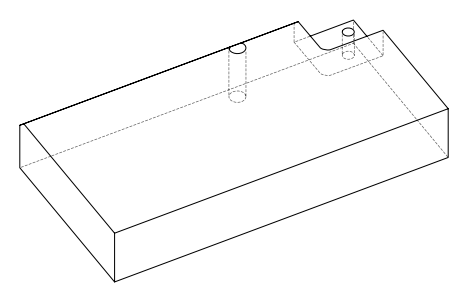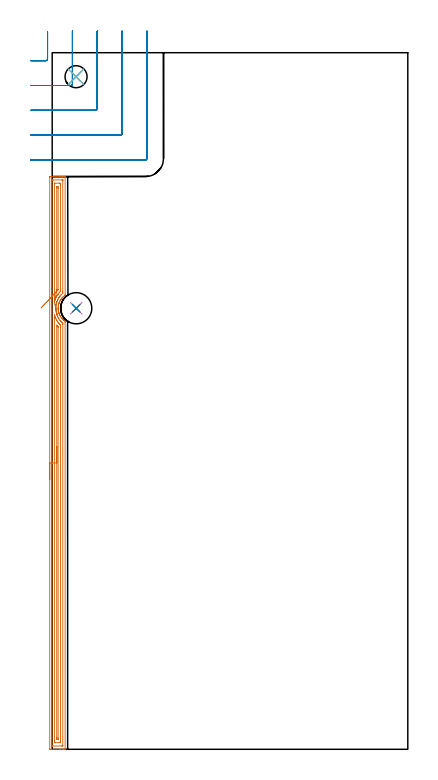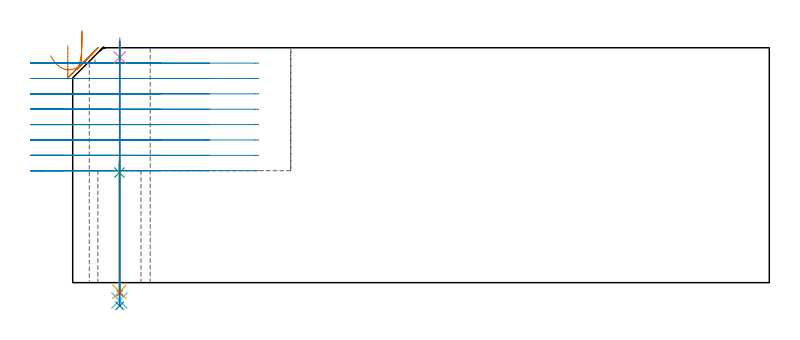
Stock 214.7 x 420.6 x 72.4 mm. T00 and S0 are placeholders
(PLAN: 8 operations, 6 tool changes, 20.3 min)
(1 AREA_MILL | FG_CHAMFER_SURFACE | UGT0205_001 | 11.24 min | 15191 mm3)
(2 MILL_CORNER_NOTCH_RECTANGULAR | CORNER_NOTCH_RECTANGULAR | UGT0201_094 | Follow Part, ap 5, ae 75% | 7.99 min | 189295 mm3)
(3 SPOT_DRILL | STEP1HOLE | NXT0321_9005460120000 | 0.04 min | 4 mm3)
(4 SPOT_DRILL_1 | STEP1HOLE_1 | NXT0321_9005460120000 | 0.05 min | 179 mm3)
(5 DRILL_THROUGH_HOLE_INTO_CENTER | STEP1HOLE | NXT0301_042 | 0.17 min | 1350 mm3)
(6 DRILL_TO_ENLARGE_THROUGH_HOLE | STEP1HOLE | UGT0301_267 | 0.18 min | 3425 mm3)
(7 DRILL_THROUGH_HOLE_INTO_CENTER_1 | STEP1HOLE_1 | NXT0301_065 | 0.31 min | 4861 mm3)
(8 DRILL_TO_ENLARGE_THROUGH_HOLE_1 | STEP1HOLE_1 | UGT0301_256 | 0.33 min | 14948 mm3)
(TOOL UGT0205_001 | Chamfer Mill 20 x 3 x 45 deg. | D20 FL50 Z2)
(TOOL UGT0201_094 | End mill 20 mm | D20 FL38 Z4)
(TOOL NXT0321_9005460120000 | NC Spot Drill, 142deg, 12mm, Carbide, Uncoated | D12 PA142 FL30 Z2)
(TOOL NXT0301_042 | Carbide Drill 7.1mm [860.1-0710-057A1-MM 2214] | D7.1 PA140 FL85 Z2)
(TOOL UGT0301_267 | Twist Drill 13.3 mm | D13.3 PA118 FL108 Z2)
(TOOL NXT0301_065 | Carbide Drill 9.4mm [860.1-0940-075A1-MM 2214] | D9.4 PA140 FL98 Z2)
(TOOL UGT0301_256 | Twist Drill 18.8 mm | D18.8 PA118 FL135 Z2)
(OP 1 AREA_MILL)
G17 G21 G94 G90
T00 M6
G54
G17 G0 G90 X-1.5 Y162.9 S1061 M3
G43 Z82.4 H0
Z73.1
G94 G1 Y162.938 Z72.228 F250.
Y163.052 Z71.363
Y163.241 Z70.512
Y163.503 Z69.68
Y163.837 Z68.874
Y164.24 Z68.1
Y164.709 Z67.364
Y165.24 Z66.672
Y165.829 Z66.029
Y166.472 Z65.44
Y167.164 Z64.908
Y167.9 Z64.44
Y168.674 Z64.037
Y169.48 Z63.703
Y170.312 Z63.441
Y171.164 Z63.252
Y172.028 Z63.138
Y172.9 Z63.1
Y345.191
X-1.497 Y345.46 Z63.102
X-1.492 Y345.79 Z63.106
X-1.157 Y345.8 Z63.44
X4.491 Z69.085
X5.059 Z69.656
X5.385 Z69.981
X5.953 Z70.55
X6.279 Z70.874
X6.93 Z71.53
X7.343 Z71.943
X7.737 Y345.793 Z72.329
X7.805 Y345.79 Z72.395
X7.8 Y345.641 Z72.4
Y274.668
X7.797 Y274.138 Z72.389
X7.637 Y274.013 Z72.236
X7.621 Y274.001 Z72.221
X7.367 Y273.815 Z71.966
X6.982 Y273.517 Z71.58
X6.873 Y273.424 Z71.47
X6.453 Y273.031 Z71.052
X6.048 Y272.623 Z70.647
X5.983 Y272.553 Z70.582
X5.936 Y272.495 Z70.535
X5.766 Y272.287 Z70.365
X5.683 Y272.184 Z70.279
X5.651 Y272.146 Z70.248
X5.54 Y272.002 Z70.14
X5.333 Y271.729 Z69.932
X5.208 Y271.543 Z69.807
X5.094 Y271.376 Z69.694
X4.856 Y270.974 Z69.455
X4.773 Y270.834 Z69.372
X4.68 Y270.651 Z69.277
X4.568 Y270.435 Z69.167
X4.545 Y270.39 Z69.144
X4.34 Y269.94 Z68.937
X4.267 Y269.758 Z68.862
X4.206 Y269.614 Z68.805
X4.193 Y269.575 Z68.792
X4.167 Y269.496 Z68.766
X4.109 Y269.312 Z68.702
X4.02 Y269.046 Z68.617
X3.971 Y268.876 Z68.571
X3.894 Y268.6 Z68.493
X3.876 Y268.516 Z68.473
X3.856 Y268.419 Z68.449
X3.794 Y268.151 Z68.389
X3.714 Y267.705 Z68.312
X3.693 Y267.526 Z68.286
X3.657 Y267.257 Z68.254
X3.619 Y266.792 Z68.214
X3.609 Y266.586 Z68.204
X3.603 Y266.359 Z68.2
X3.608 Y266.197
X3.61 Y266.091 Z68.206
X3.616 Y265.915 Z68.21
X3.629 Y265.741 Z68.218
X3.64 Y265.518 Z68.237
X3.643 Y265.468 Z68.241
X3.686 Y265.098 Z68.282
X3.695 Y265.02 Z68.291
X3.723 Y264.848 Z68.318
X3.767 Y264.574 Z68.364
X3.862 Y264.125 Z68.461
X3.895 Y263.999 Z68.494
X3.907 Y263.955 Z68.505
X3.946 Y263.803 Z68.546
X3.978 Y263.679 Z68.578
X4.031 Y263.509 Z68.63
X4.087 Y263.33 Z68.686
X4.193 Y263.021 Z68.792
X4.206 Y262.984 Z68.805
X4.288 Y262.785 Z68.885
X4.296 Y262.765 Z68.894
X4.488 Y262.335 Z69.085
X4.569 Y262.17 Z69.165
X4.705 Y261.891 Z69.304
X4.894 Y261.553 Z69.494
X5.094 Y261.221 Z69.694
X5.244 Y260.996 Z69.843
X5.539 Y260.6 Z70.139
X5.581 Y260.544 Z70.181
X5.936 Y260.102 Z70.535
X5.983 Y260.047 Z70.583
X6.419 Y259.603 Z71.018
X6.834 Y259.207 Z71.433
X6.872 Y259.175 Z71.471
X7.312 Y258.829 Z71.909
X7.62 Y258.601 Z72.22
X7.802 Y258.468 Z72.398
X7.8 Y257.744 Z72.4
Y0.163
X7.797 Y0.01 Z72.388
X7.737 Y0.006 Z72.329
X7.343 Y0. Z71.943
X6.93 Z71.53
X6.279 Z70.874
X5.059 Z69.656
X4.491 Z69.085
X-1.158 Z63.44
X-1.492 Y0.01 Z63.106
X-1.499 Y0.342 Z63.099
Y0.355
X-1.5 Y172.9 Z63.1
X-0.086 Z64.514
X-0.085 Y343.406 Z64.515
X-0.084 Y343.511 Z64.516
X-0.08 Y343.619 Z64.52
X-0.071 Y343.79 Z64.529
X0.021 Y343.792 Z64.621
X0.521 Y343.799 Z65.121
X5.884 Y343.8 Z70.484
X6.279 Y343.797 Z70.879
X6.335 Y343.794 Z70.935
X6.368 Y343.79 Z70.968
X6.379 Y343.781 Z70.979
X6.381 Y343.725 Z70.981
X6.385 Y343.512 Z70.985
Y343.406
X6.386 Y343.299 Z70.986
Y276.347
X6.384 Y275.56 Z70.984
X6.383 Y275.457 Z70.983
X6.379 Y275.353 Z70.979
X5.645 Y274.668 Z70.245
X5.515 Y274.538 Z70.115
X5.385 Y274.405 Z69.985
X5.08 Y274.079 Z69.68
X4.825 Y273.775 Z69.425
X4.678 Y273.589 Z69.278
X4.491 Y273.345 Z69.091
X4.297 Y273.076 Z68.897
X4.165 Y272.882 Z68.765
X3.945 Y272.535 Z68.545
X3.611 Y271.976 Z68.211
X3.597 Y271.947 Z68.197
X3.319 Y271.375 Z67.919
X3.192 Y271.097 Z67.792
X3.046 Y270.754 Z67.646
X2.954 Y270.524 Z67.554
X2.841 Y270.204 Z67.441
X2.822 Y270.145 Z67.422
X2.703 Y269.771 Z67.303
X2.603 Y269.411 Z67.203
X2.578 Y269.312 Z67.178
X2.436 Y268.686 Z67.036
X2.388 Y268.419 Z66.988
X2.31 Y267.919 Z66.91
X2.261 Y267.526 Z66.861
X2.226 Y267.11 Z66.826
X2.2 Y266.633 Z66.8
X2.195 Y266.248 Z66.795
X2.211 Y265.741 Z66.811
X2.239 Y265.311 Z66.839
X2.287 Y264.848 Z66.887
X2.367 Y264.29 Z66.967
X2.428 Y263.955 Z67.028
X2.61 Y263.156 Z67.21
X2.634 Y263.063 Z67.234
X2.703 Y262.822 Z67.303
X2.921 Y262.17 Z67.521
X3.053 Y261.82 Z67.653
X3.294 Y261.277 Z67.894
X3.392 Y261.072 Z67.992
X3.597 Y260.658 Z68.197
X3.713 Y260.443 Z68.313
X3.746 Y260.385 Z68.346
X3.962 Y260.02 Z68.562
X4.32 Y259.492 Z68.92
X4.491 Y259.26 Z69.091
X4.78 Y258.888 Z69.38
X5.013 Y258.599 Z69.613
X5.189 Y258.403 Z69.789
X5.385 Y258.202 Z69.985
X5.886 Y257.706 Z70.486
X6.088 Y257.52 Z70.688
X6.279 Y257.353 Z70.879
X6.346 Y257.293 Z70.946
X6.377 Y257.264 Z70.977
X6.381 Y257.133 Z70.981
X6.384 Y256.92 Z70.984
X6.385 Y256.814 Z70.985
X6.386 Y256.707 Z70.986
X6.385 Y2.394 Z70.985
X6.384 Y2.289 Z70.984
X6.38 Y2.182 Z70.98
X6.371 Y2.01 Z70.971
X6.279 Y2.008 Z70.879
X5.779 Y2.001 Z70.379
X0.416 Y2. Z65.016
X0.021 Y2.003 Z64.621
X-0.035 Y2.006 Z64.565
X-0.068 Y2.01 Z64.532
X-0.079 Y2.019 Z64.521
X-0.081 Y2.075 Z64.519
X-0.085 Y2.288 Z64.515
X-0.086 Y2.394 Z64.514
Y2.501
Y172.9
X1.328 Z65.928
X1.329 Y262.17 Z65.929
X1.33 Y262.204 Z65.93
X1.331 Y262.222 Z65.931
X1.333 Y262.234 Z65.933
X1.342 Y262.216 Z65.942
X1.359 Y262.17 Z65.959
X1.504 Y261.719 Z66.104
X1.57 Y261.516 Z66.17
X1.655 Y261.277 Z66.255
X1.809 Y260.872 Z66.409
X2.02 Y260.385 Z66.62
X2.193 Y260.001 Z66.793
X2.451 Y259.492 Z67.051
X2.703 Y259.043 Z67.303
X2.973 Y258.599 Z67.573
X3.56 Y257.744 Z68.16
X3.989 Y257.209 Z68.589
X4.326 Y256.814 Z68.926
X4.405 Y256.728 Z69.005
X4.491 Y256.64 Z69.091
X4.85 Y256.278 Z69.45
X4.939 Y256.186 Z69.539
X4.958 Y256.163 Z69.558
X4.965 Y256.137 Z69.565
X4.967 Y256.081 Z69.567
X4.97 Y255.921 Z69.57
X4.971 Y255.441 Z69.571
Y255.028
Y4.593
X4.969 Y4.18 Z69.569
X4.966 Y4.06 Z69.566
X4.964 Y4.01 Z69.564
X4.851 Y4.006 Z69.451
X4.67 Y4.001 Z69.27
X1.988 Z66.588
X1.809 Y4.004 Z66.409
X1.629 Y4.01 Z66.229
X1.335 Y4.029 Z65.935
X1.333 Y4.18 Z65.933
X1.33 Y4.658 Z65.93
X1.329 Y5.072 Z65.929
X1.328 Y5.552 Z65.928
Y172.9
X2.743 Z67.343
Y255.921
X2.749 Y256.059 Z67.349
X2.751 Y256.069 Z67.351
X2.762 Y256.06 Z67.362
X2.78 Y256.043 Z67.38
X3.556 Y255.069 Z68.156
X3.557 Y255.028 Z68.157
Y254.989
Y6.858
X3.551 Y6.045 Z68.151
X3.55 Y6.012 Z68.15
X2.75 Y6.015 Z67.35
X2.743 Y6.818 Z67.343
Y6.858
Y172.9
Y173.772 Z67.381
Y174.637 Z67.495
Y175.488 Z67.683
Y176.32 Z67.946
Y177.126 Z68.28
Y177.9 Z68.682
Y178.636 Z69.151
Y179.328 Z69.682
Y179.971 Z70.272
Y180.56 Z70.915
Y181.092 Z71.607
Y181.56 Z72.343
Y181.963 Z73.116
Y182.297 Z73.922
Y182.559 Z74.754
Y182.748 Z75.606
Y182.862 Z76.471
Y182.9 Z77.343
G0 Z82.4
X2.903 Y262.666
Z77.701
G1 X2.93 Y262.535 Z76.839
X2.942 Y262.479 Z75.969
X2.938 Y262.497 Z75.097
X2.919 Y262.589 Z74.229
X2.885 Y262.755 Z73.373
X2.837 Y262.993 Z72.536
X2.774 Y263.302 Z71.722
X2.697 Y263.68 Z70.94
X2.606 Y264.122 Z70.193
X2.503 Y264.627 Z69.489
X2.389 Y265.19 Z68.833
X2.263 Y265.807 Z68.229
X2.127 Y266.473 Z67.682
X1.982 Y267.183 Z67.197
X1.829 Y267.932 Z66.777
X1.669 Y268.714 Z66.424
X1.504 Y269.524 Z66.143
X1.335 Y270.354 Z65.935
X1.329 Y270.562 Z65.929
Y341.207
X1.331 Y341.62 Z65.931
X1.333 Y341.74 Z65.933
X1.336 Y341.79 Z65.936
X1.449 Y341.794 Z66.049
X1.63 Y341.799 Z66.23
X4.312 Z68.912
X4.491 Y341.796 Z69.091
X4.671 Y341.79 Z69.271
X4.965 Y341.771 Z69.565
X4.967 Y341.62 Z69.567
X4.97 Y341.142 Z69.57
X4.971 Y340.728 Z69.571
Y340.248
Y277.826
Y277.346
X4.969 Y276.93 Z69.569
X4.964 Y276.453 Z69.564
X4.733 Y276.212 Z69.333
X4.491 Y275.959 Z69.091
X4.299 Y275.752 Z68.899
X4.127 Y275.56 Z68.727
X3.889 Y275.269 Z68.489
X3.597 Y274.903 Z68.197
X3.495 Y274.769 Z68.095
X3.421 Y274.668 Z68.021
X3.129 Y274.242 Z67.729
X2.83 Y273.775 Z67.43
X2.782 Y273.696 Z67.382
X2.703 Y273.56 Z67.303
X2.461 Y273.124 Z67.061
X2.338 Y272.882 Z66.938
X2.164 Y272.528 Z66.764
X1.916 Y271.99 Z66.516
X1.883 Y271.915 Z66.483
X1.809 Y271.735 Z66.409
X1.638 Y271.268 Z66.238
X1.578 Y271.097 Z66.178
X1.457 Y270.728 Z66.057
X1.415 Y270.597 Z66.015
X1.366 Y270.44 Z65.966
X1.344 Y270.377 Z65.944
X1.335 Y270.354 Z65.935
X2.75 Y276.597 Z67.35
X2.743 Y277.306 Z67.343
Y277.346
Y338.982
X2.75 Y339.788 Z67.35
X3.55 Y339.785 Z68.15
X3.557 Y338.982 Z68.157
Y338.942
X3.556 Y277.629 Z68.156
X3.554 Y277.527 Z68.154
X3.55 Y277.48 Z68.15
X3.538 Y277.461 Z68.138
X3.513 Y277.43 Z68.113
X3.09 Y276.96 Z67.69
X2.75 Y276.597 Z67.35
X2.243 Y276.057 Z66.889
X1.71 Y275.489 Z66.494
X1.157 Y274.899 Z66.169
X0.585 Y274.29 Z65.916
X0.001 Y273.667 Z65.737
X-0.591 Y273.035 Z65.632
X-1.188 Y272.399 Z65.604
X-1.783 Y271.764 Z65.651
X-2.374 Y271.134 Z65.774
X-2.956 Y270.514 Z65.972
X-3.523 Y269.91 Z66.244
X-4.072 Y269.325 Z66.586
X-4.598 Y268.763 Z66.998
X-5.098 Y268.23 Z67.474
X-5.567 Y267.73 Z68.013
X-6.003 Y267.265 Z68.609
X-6.401 Y266.841 Z69.259
X-6.759 Y266.459 Z69.957
G0 Z82.4
M5
M2
(OP 2 MILL_CORNER_NOTCH_RECTANGULAR)
G17 G21 G94 G90
T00 M6
G54
G17 G0 G90 X-13. Y415.8 S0 M3
G43 Z82.4 H0
Z67.662
G94 G1 X-10. F250.
X-3.794 F500.
G3 X-2.8 Y416.794 R1.
G1 Y430.2
Y433.2 F250.
G0 Z82.4
X-13. Y400.8
Z67.662
G1 X-10.
X11.205 F500.
G3 X12.2 Y401.795 R1.
G1 Y430.6
Y433.6 F250.
G0 Z82.4
X-13. Y385.8
Z67.662
G1 X-10.
X26.205 F500.
G3 X27.2 Y386.795 R1.
G1 Y430.6
Y433.6 F250.
G0 Z82.4
X-13. Y370.8
Z67.662
G1 X-10.
X41.205 F500.
G3 X42.2 Y371.795 R1.
G1 Y430.6
Y433.6 F250.
G0 Z82.4
X-13. Y355.8
Z67.662
G1 X-10.
X56.205 F500.
G3 X57.2 Y356.795 R1.
G1 Y430.6
Y433.6 F250.
G0 Z82.4
X-13. Y415.8
Z62.925
G1 X-10.
X-3.794 F500.
G3 X-2.8 Y416.794 R1.
G1 Y430.2
Y433.2 F250.
G0 Z82.4
X-13. Y400.8
Z62.925
G1 X-10.
X11.205 F500.
G3 X12.2 Y401.795 R1.
G1 Y430.6
Y433.6 F250.
G0 Z82.4
X-13. Y385.8
Z62.925
G1 X-10.
X26.205 F500.
G3 X27.2 Y386.795 R1.
G1 Y430.6
Y433.6 F250.
G0 Z82.4
X-13. Y370.8
Z62.925
G1 X-10.
X41.205 F500.
G3 X42.2 Y371.795 R1.
G1 Y430.6
Y433.6 F250.
G0 Z82.4
X-13. Y355.8
Z62.925
G1 X-10.
X56.205 F500.
G3 X57.2 Y356.795 R1.
G1 Y430.6
Y433.6 F250.
G0 Z82.4
X-13. Y415.8
Z58.187
G1 X-10.
X-3.794 F500.
G3 X-2.8 Y416.794 R1.
G1 Y430.2
Y433.2 F250.
G0 Z82.4
X-13. Y400.8
Z58.187
G1 X-10.
X11.205 F500.
G3 X12.2 Y401.795 R1.
G1 Y430.6
Y433.6 F250.
G0 Z82.4
X-13. Y385.8
Z58.187
G1 X-10.
X26.205 F500.
G3 X27.2 Y386.795 R1.
G1 Y430.6
Y433.6 F250.
G0 Z82.4
X-13. Y370.8
Z58.187
G1 X-10.
X41.205 F500.
G3 X42.2 Y371.795 R1.
G1 Y430.6
Y433.6 F250.
G0 Z82.4
X-13. Y355.8
Z58.187
G1 X-10.
X56.205 F500.
G3 X57.2 Y356.795 R1.
G1 Y430.6
Y433.6 F250.
G0 Z82.4
X-13. Y415.8
Z53.45
G1 X-10.
X-3.794 F500.
G3 X-2.8 Y416.794 R1.
G1 Y430.2
Y433.2 F250.
G0 Z82.4
X-13. Y400.8
Z53.45
G1 X-10.
X11.205 F500.
G3 X12.2 Y401.795 R1.
G1 Y430.6
Y433.6 F250.
G0 Z82.4
X-13. Y385.8
Z53.45
G1 X-10.
X26.205 F500.
G3 X27.2 Y386.795 R1.
G1 Y430.6
Y433.6 F250.
G0 Z82.4
X-13. Y370.8
Z53.45
G1 X-10.
X41.205 F500.
G3 X42.2 Y371.795 R1.
G1 Y430.6
Y433.6 F250.
G0 Z82.4
X-13. Y355.8
Z53.45
G1 X-10.
X56.205 F500.
G3 X57.2 Y356.795 R1.
G1 Y430.6
Y433.6 F250.
G0 Z82.4
X-13. Y415.8
Z48.712
G1 X-10.
X-3.794 F500.
G3 X-2.8 Y416.794 R1.
G1 Y430.2
Y433.2 F250.
G0 Z82.4
X-13. Y400.8
Z48.712
G1 X-10.
X11.205 F500.
G3 X12.2 Y401.795 R1.
G1 Y430.6
Y433.6 F250.
G0 Z82.4
X-13. Y385.8
Z48.712
G1 X-10.
X26.205 F500.
G3 X27.2 Y386.795 R1.
G1 Y430.6
Y433.6 F250.
G0 Z82.4
X-13. Y370.8
Z48.712
G1 X-10.
X41.205 F500.
G3 X42.2 Y371.795 R1.
G1 Y430.6
Y433.6 F250.
G0 Z82.4
X-13. Y355.8
Z48.712
G1 X-10.
X56.205 F500.
G3 X57.2 Y356.795 R1.
G1 Y430.6
Y433.6 F250.
G0 Z82.4
X-13. Y415.8
Z43.975
G1 X-10.
X-3.794 F500.
G3 X-2.8 Y416.794 R1.
G1 Y430.2
Y433.2 F250.
G0 Z82.4
X-13. Y400.8
Z43.975
G1 X-10.
X11.205 F500.
G3 X12.2 Y401.795 R1.
G1 Y430.6
Y433.6 F250.
G0 Z82.4
X-13. Y385.8
Z43.975
G1 X-10.
X26.205 F500.
G3 X27.2 Y386.795 R1.
G1 Y430.6
Y433.6 F250.
G0 Z82.4
X-13. Y370.8
Z43.975
G1 X-10.
X41.205 F500.
G3 X42.2 Y371.795 R1.
G1 Y430.6
Y433.6 F250.
G0 Z82.4
X-13. Y355.8
Z43.975
G1 X-10.
X56.205 F500.
G3 X57.2 Y356.795 R1.
G1 Y430.6
Y433.6 F250.
G0 Z82.4
X-13. Y415.8
Z39.237
G1 X-10.
X-3.794 F500.
G3 X-2.8 Y416.794 R1.
G1 Y430.2
Y433.2 F250.
G0 Z82.4
X-13. Y400.8
Z39.237
G1 X-10.
X11.205 F500.
G3 X12.2 Y401.795 R1.
G1 Y430.6
Y433.6 F250.
G0 Z82.4
X-13. Y385.8
Z39.237
G1 X-10.
X26.205 F500.
G3 X27.2 Y386.795 R1.
G1 Y430.6
Y433.6 F250.
G0 Z82.4
X-13. Y370.8
Z39.237
G1 X-10.
X41.205 F500.
G3 X42.2 Y371.795 R1.
G1 Y430.6
Y433.6 F250.
G0 Z82.4
X-13. Y355.8
Z39.237
G1 X-10.
X56.205 F500.
G3 X57.2 Y356.795 R1.
G1 Y430.6
Y433.6 F250.
G0 Z82.4
X-13. Y415.8
Z34.5
G1 X-10.
X-3.794 F500.
G3 X-2.8 Y416.794 R1.
G1 Y430.2
Y433.2 F250.
G0 Z82.4
X-13. Y400.8
Z34.5
G1 X-10.
X11.205 F500.
G3 X12.2 Y401.795 R1.
G1 Y430.6
Y433.6 F250.
G0 Z82.4
X-13. Y385.8
Z34.5
G1 X-10.
X26.205 F500.
G3 X27.2 Y386.795 R1.
G1 Y430.6
Y433.6 F250.
G0 Z82.4
X-13. Y370.8
Z34.5
G1 X-10.
X41.205 F500.
G3 X42.2 Y371.795 R1.
G1 Y430.6
Y433.6 F250.
G0 Z82.4
X-13. Y355.8
Z34.5
G1 X-10.
X56.205 F500.
G3 X57.2 Y356.795 R1.
G1 Y430.6
Y433.6 F250.
G0 Z82.4
M5
M2
(OP 3 SPOT_DRILL)
G17 G21 G94 G90
T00 M6
G54
G17 G0 G90 X14.4 Y406.1 S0 M3
G43 Z82.4 H0
G94 G81 G98 Z33.928 F250. R37.5
G80
M5
M2
(OP 4 SPOT_DRILL_1)
G17 G21 G94 G90
T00 M6
G54
G17 G0 G90 X14.5 Y266.3 S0 M3
G43 Z82.4 H0
G94 G81 G98 Z69.4 F250. R75.4
G80
M5
M2
(OP 5 DRILL_THROUGH_HOLE_INTO_CENTER)
G17 G21 G94 G90
T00 M6
G54
G17 G0 G90 X14.4 Y406.1 S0 M3
G43 Z82.4 H1
G94 G73 G98 Z-2.792 F250. Q6.215 R36.5
G80
M5
M2
(OP 6 DRILL_TO_ENLARGE_THROUGH_HOLE)
G17 G21 G94 G90
T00 M6
G54
G17 G0 G90 X14.4 Y406.1 S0 M3
G43 Z82.4 H0
G94 G73 G98 Z-5.496 F250. Q9.999 R36.5
G80
M5
M2
(OP 7 DRILL_THROUGH_HOLE_INTO_CENTER_1)
G17 G21 G94 G90
T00 M6
G54
G17 G0 G90 X14.5 Y266.3 S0 M3
G43 Z82.4 H1
G94 G73 G98 Z-3.211 F250. Q8.401 R74.4
G80
M5
M2
(OP 8 DRILL_TO_ENLARGE_THROUGH_HOLE_1)
G17 G21 G94 G90
T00 M6
G54
G17 G0 G90 X14.5 Y266.3 S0 M3
G43 Z82.4 H0
G94 G73 G98 Z-7.148 F250. Q15.91 R74.4
G80
M5
M2
